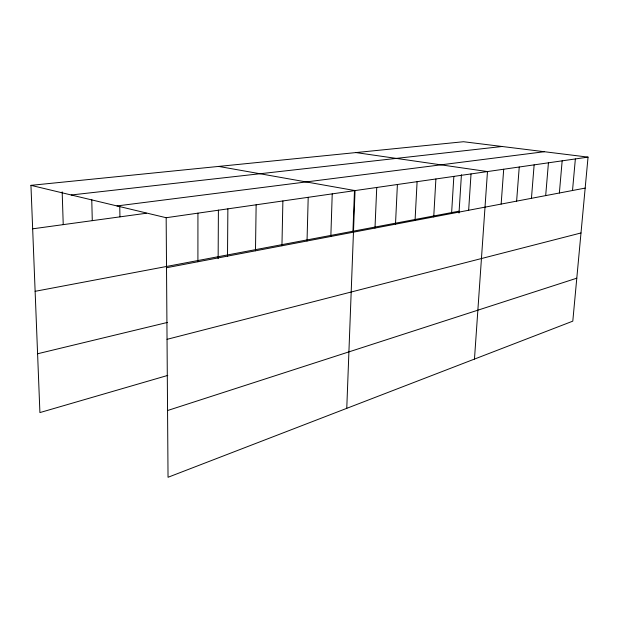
<?xml version="1.0" encoding="UTF-8"?>
<svg xmlns="http://www.w3.org/2000/svg" width="619" height="619" viewBox="0 0 619 619"><rect width="100%" height="100%" fill="white"/><g stroke="black" fill="none" stroke-linecap="round" stroke-linejoin="round"><path stroke-width="0.93" d="M197.91 261.752L197.933 213.153M218.143 258.641L218.399 210.089M227.513 256.127L227.869 208.851M255.485 250.803L256.142 204.796M281.947 245.774L282.883 200.951M307.032 241L308.208 197.314M330.84 236.473L332.225 193.863M352.954 231.235L354.501 190.327M346.764 408.339L355.043 190.59L218.639 166.418M374.99 228.078L376.739 187.472M395.495 224.171L397.398 184.508M415.055 220.457L417.098 181.677M433.726 216.905L435.892 178.976M451.576 213.509L453.851 176.4M459.004 213.06L461.426 174.751M468.653 210.259L471.028 173.931M474.471 359.082L487.478 171.564L355.933 152.576M501.15 204.077L503.696 169.235M516.617 201.136L519.24 167.006M531.45 198.312L534.135 164.863M545.687 195.604L548.434 162.812M559.367 193.004L562.16 160.839M572.513 190.505L575.361 158.944M30.95 185.344L463.515 141.728L588.05 157.118L572.799 321.153L168.035 477.272L166.163 217.718L30.95 185.344L39.91 412.579L167.788 375.4M167.556 410.529L576.792 278.194M167.037 339.328L581.001 232.961M37.589 353.766L167.409 322.437M166.526 267.725L585.172 188.099M35.128 291.317L459.128 211.164M166.163 217.718L588.05 157.118M32.66 228.821L146.308 213.253M116.968 205.941L544.341 151.717M71.224 194.985L502.079 146.494M62.179 191.867L63.231 224.635M91.759 199.48L92.285 220.658M119.753 206.282L119.947 216.867"/></g></svg>
